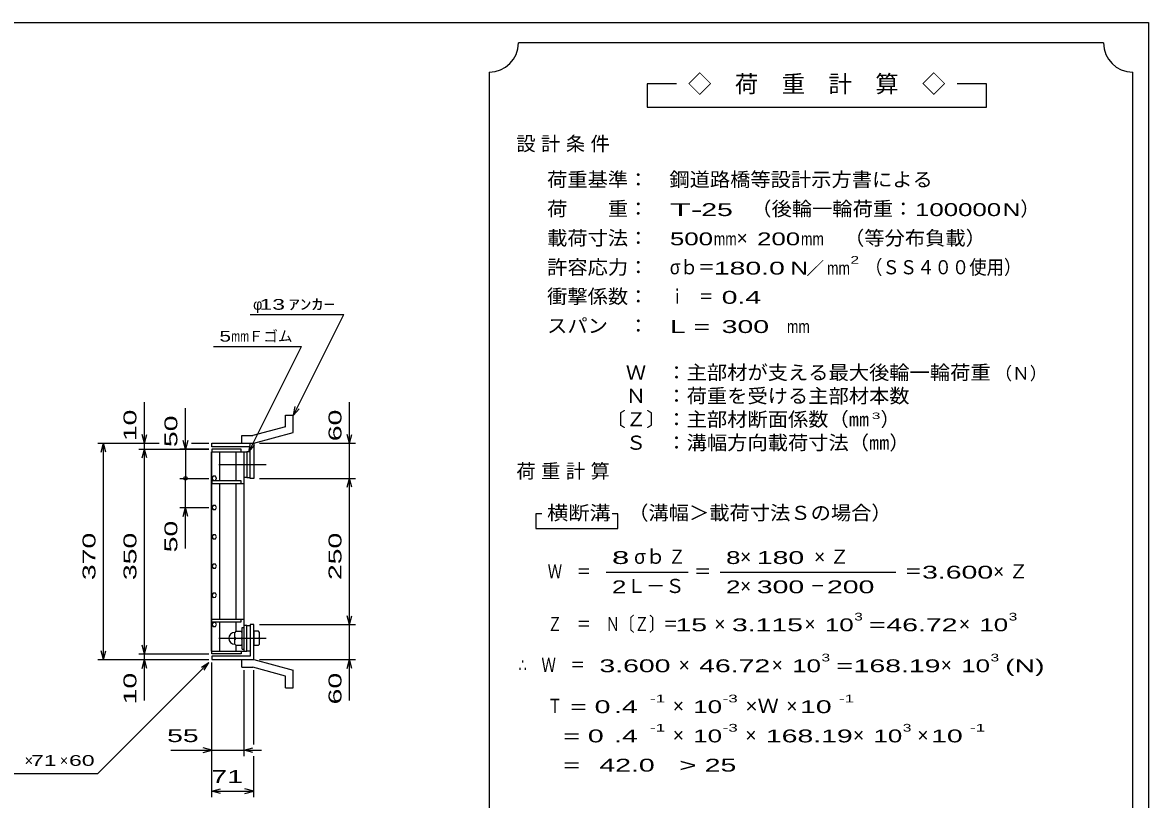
# Model space of a CAD drawing. Units: millimetres, scale not verified. Extents: x -1820 to 1731, y -1282 to 1054.
# Drawn here: x -194 to 1731, y -275 to 1054 of the extents above; entities that cross this region are included whole.
import ezdxf
from ezdxf.enums import TextEntityAlignment as Align

# ---------------------------------------------------------------- set-up
doc = ezdxf.new("R2010")
doc.units = ezdxf.units.MM
doc.header["$LTSCALE"] = 10
doc.linetypes.add('CHAIN', pattern=[18.5, 12, -1.5, 3.5, -1.5])
for name, color, linetype, lineweight in [('0_2', 150, 'Continuous', 25), ('16', 3, 'Continuous', 25), ('19', 6, 'Continuous', 25), ('22', 4, 'Continuous', 25), ('24', 2, 'Continuous', 25)]:
    doc.layers.add(name, color=color, linetype=linetype, lineweight=lineweight)
doc.styles.add('ベクトル', font='')
doc.styles.get('ベクトル').set_extended_font_data('ベクトル')

msp = doc.modelspace()

# ---------------------------------------------------------------- linework, layer by layer
at = {"layer": '0_2'}
for p, q in [((-1729, 1053.5), (1731, 1053.5)), ((1731, 1053.5), (1731, -1146.5))]:
    msp.add_line(p, q, dxfattribs=at)
at = {"layer": '16'}
for p, q in [((129.3, -21.5), (129.3, 319.5)), ((129.3, 319.5), (130, 319.5)), ((180, 324), (130, 324)), ((130, 324), (130, 319.5)), ((130, 319.5), (180, 319.5)), ((130, -21.5), (130, 319.5)), ((130, 319.5), (185, 319.5)), ((143.5, 269.5), (143.5, 319.5)), ((171.5, 269.5), (171.5, 319.5)), ((180, 319.5), (180, 324)), ((185, -21.5), (185, 319.5)), ((185, 319.5), (189.5, 319.5)), ((189.5, 319.5), (189.5, 275.5)), ((195.5, 319.5), (189.5, 319.5)), ((195.5, 275.5), (195.5, 319.5)), ((131.98, 277.45), (130, 273.97)), ((130, 273.97), (132.02, 270.52)), ((130, 269.5), (130, 265)), ((180, 269.5), (130, 269.5)), ((135.98, 277.48), (131.98, 277.45)), ((132.02, 270.52), (136.02, 270.55)), ((138, 274), (135.98, 277.48)), ((136.02, 270.55), (138, 274.03)), ((180, 265), (180, 269.5)), ((189.5, 275.5), (185, 275.5)), ((189.5, 275.5), (195.5, 275.5)), ((130, 265), (185, 265)), ((143.5, 33), (143.5, 265)), ((171.5, 33), (171.5, 265)), ((131.98, 227.45), (130, 223.97)), ((130, 223.97), (132.02, 220.52)), ((135.98, 227.48), (131.98, 227.45)), ((132.02, 220.52), (136.02, 220.55)), ((138, 224), (135.98, 227.48)), ((136.02, 220.55), (138, 224.03)), ((131.98, 177.45), (130, 173.97)), ((130, 173.97), (132.02, 170.52)), ((135.98, 177.48), (131.98, 177.45)), ((138, 174), (135.98, 177.48)), ((136.02, 170.55), (138, 174.03)), ((132.02, 170.52), (136.02, 170.55)), ((131.98, 127.45), (130, 123.97)), ((130, 123.97), (132.02, 120.52)), ((135.98, 127.48), (131.98, 127.45)), ((132.02, 120.52), (136.02, 120.55)), ((138, 124), (135.98, 127.48)), ((136.02, 120.55), (138, 124.03)), ((131.98, 77.45), (130, 73.97)), ((135.98, 77.48), (131.98, 77.45)), ((138, 74), (135.98, 77.48)), ((130, 73.97), (132.02, 70.52)), ((132.02, 70.52), (136.02, 70.55)), ((136.02, 70.55), (138, 74.03)), ((130, 28.5), (130, 33)), ((130, 33), (185, 33)), ((130, 28.5), (180, 28.5)), ((131.98, 27.45), (130, 23.97)), ((130, 23.97), (132.02, 20.52)), ((135.98, 27.48), (131.98, 27.45)), ((132.02, 20.52), (136.02, 20.55)), ((138, 24), (135.98, 27.48)), ((136.02, 20.55), (138, 24.03)), ((143.5, -21.5), (143.5, 28.5)), ((171.5, 13.5), (171.5, 28.5)), ((180, 28.5), (180, 33)), ((189.5, 22.5), (185, 22.5)), ((189.5, -21.5), (189.5, 22.5)), ((189.5, 22.5), (195.5, 22.5)), ((195.5, 22.5), (195.5, -21.5)), ((171, 12.5), (169, 10.5)), ((169, -9.5), (169, 10.5)), ((171, 0.5), (169, 2.5)), ((171, 0.5), (169, -1.5)), ((171, 12.5), (180, 12.5)), ((171, 0.5), (180, 0.5)), ((182, 10.5), (180, 12.5)), ((180, 0.5), (182, 2.5)), ((182, -1.5), (180, 0.5)), ((182, -18), (182, 19)), ((182, 19), (185, 19)), ((185, -18), (185, 19)), ((169, -9.5), (171, -11.5)), ((171, -11.5), (180, -11.5)), ((171.5, -21.5), (171.5, -12.5)), ((180, -11.5), (182, -9.5)), ((182, -18), (185, -18)), ((129.3, -21.5), (130, -21.5)), ((130, -21.5), (180, -21.5)), ((130, -26), (130, -21.5)), ((130, -21.5), (185, -21.5)), ((180, -26), (130, -26)), ((180, -21.5), (180, -26)), ((185, -21.5), (189.5, -21.5)), ((195.5, -21.5), (189.5, -21.5))]:
    msp.add_line(p, q, dxfattribs=at)
at = {"layer": '16', "linetype": 'CHAIN'}
for p, q in [((142, 297.5), (223, 297.5)), ((142, 0.5), (223, 0.5))]:
    msp.add_line(p, q, dxfattribs=at)
at = {"layer": '16'}
msp.add_arc((169, 0.5), 10, 90, 270, dxfattribs=at)
at = {"layer": '19'}
for p, q in [((256.11, 382.12), (269.11, 382.12)), ((256.11, 362.1), (256.11, 382.12)), ((269.11, 352.12), (269.11, 382.12)), ((181.49, 347.01), (199.78, 347.01)), ((181.49, 334.01), (181.49, 347.01)), ((256.11, 362.1), (199.78, 347.01)), ((201.5, 334), (269.11, 352.12)), ((130, 328), (130, 334)), ((130, 334), (201.5, 334)), ((195.5, 328), (130, 328)), ((181.5, 334), (201.5, 334)), ((195.5, 274), (195.5, 328)), ((201.5, 334), (201.5, 274)), ((201.5, 274), (195.5, 274)), ((201.5, 24), (195.5, 24)), ((195.5, 24), (195.5, -30)), ((201.5, -36), (201.5, 24)), ((209.5, 12.5), (201.5, 12.5)), ((201.5, 12.5), (201.5, -11.5)), ((201.5, 0.5), (209.5, 0.5)), ((211.5, 10.5), (209.5, 12.5)), ((211.5, 2.5), (209.5, 0.5)), ((209.5, 0.5), (211.5, -1.5)), ((211.5, -9.5), (211.5, 10.5)), ((201.5, -11.5), (209.5, -11.5)), ((209.5, -11.5), (211.5, -9.5)), ((130, -30), (130, -36)), ((195.5, -30), (130, -30)), ((130, -36), (201.5, -36)), ((181.49, -49.01), (181.49, -36.01)), ((181.5, -36), (201.5, -36)), ((201.5, -36), (269.11, -54.12)), ((181.49, -49.01), (199.78, -49.01)), ((256.11, -64.1), (199.78, -49.01)), ((269.11, -84.12), (269.11, -54.12)), ((256.11, -84.12), (256.11, -64.1)), ((256.11, -84.12), (269.11, -84.12))]:
    msp.add_line(p, q, dxfattribs=at)
at = {"layer": '22'}
for p, q in [((195.5, 554), (355.5, 554)), ((269.5, 382), (355.5, 554)), ((133, 499.5), (283, 499.5)), ((193, 319.5), (283, 499.5)), ((15, 334), (15, 404)), ((85, 324), (85, 394)), ((269.5, 382), (272.5, 396.6)), ((269.5, 382), (279.5, 393)), ((365.5, 334), (365.5, 404)), ((15, 334), (11, 349)), ((15, 334), (19, 349)), ((365.5, 334), (361.5, 349)), ((365.5, 334), (369.5, 349)), ((-65, 334), (40, 334)), ((-59, 319), (-55, 334)), ((-51, 319), (-55, 334)), ((-55, -36), (-55, 334)), ((5, 334), (40, 334)), ((15, 324), (15, 334)), ((85, 324), (81, 339)), ((89, 339), (85, 324)), ((95, 334), (125, 334)), ((95, 334), (125, 334)), ((193, 319.5), (196, 334.1)), ((193, 319.5), (203, 330.5)), ((211.5, 334), (375.5, 334)), ((365.5, 274), (365.5, 334)), ((5, 324), (125, 324)), ((11, 309), (15, 324)), ((19, 309), (15, 324)), ((15, -26), (15, 324)), ((125, 324), (75, 324)), ((85, 324), (85, 274)), ((75, 274), (125, 274)), ((85, 224), (85, 274)), ((211.5, 274), (375.5, 274)), ((361.5, 259), (365.5, 274)), ((369.5, 259), (365.5, 274)), ((365.5, 24), (365.5, 274)), ((75, 224), (125, 224)), ((81, 209), (85, 224)), ((89, 209), (85, 224)), ((85, 154), (85, 224)), ((365.5, 24), (361.5, 39)), ((365.5, 24), (369.5, 39)), ((211.5, 24), (375.5, 24)), ((365.5, -36), (365.5, 24)), ((15, -26), (11, -11)), ((15, -26), (19, -11)), ((-65, -36), (125, -36)), ((-55, -36), (-59, -21)), ((-55, -36), (-51, -21)), ((5, -26), (125, -26)), ((5, -36), (125, -36)), ((11, -51), (15, -36)), ((15, -36), (15, -26)), ((19, -51), (15, -36)), ((15, -106), (15, -36)), ((211.5, -36), (375.5, -36)), ((361.5, -51), (365.5, -36)), ((369.5, -51), (365.5, -36)), ((365.5, -106), (365.5, -36)), ((-65, -231), (125, -41)), ((112, -49), (125, -41)), ((117, -54), (125, -41)), ((130, -201), (130, -41)), ((130, -271), (130, -41)), ((185, -201), (185, -54)), ((201.5, -181), (201.5, -54)), ((60, -191), (130, -191)), ((130, -191), (115, -187)), ((115, -195), (130, -191)), ((130, -191), (185, -191)), ((185, -191), (200, -187)), ((200, -195), (185, -191)), ((185, -191), (215, -191)), ((201.5, -271), (201.5, -201)), ((-265, -231), (-65, -231)), ((130, -261), (145, -257)), ((145, -265), (130, -261)), ((130, -261), (201.5, -261)), ((201.5, -261), (186.5, -257)), ((186.5, -265), (201.5, -261))]:
    msp.add_line(p, q, dxfattribs=at)
msp.add_circle((85, 274), 3, dxfattribs=at)
at = {"layer": '24', "color": 4}
for p, q in [((1654, 1018.5), (654, 1018.5)), ((604, 968.5), (604, -581.5)), ((1704, -581.5), (1704, 968.5)), ((924, 948.5), (874, 948.5)), ((874, 948.5), (874, 908.5)), ((1454, 948.5), (1404, 948.5)), ((1454, 908.5), (1454, 948.5)), ((874, 908.5), (1454, 908.5)), ((694, 213.5), (684, 213.5)), ((684, 213.5), (684, 188.5)), ((824, 213.5), (814, 213.5)), ((824, 188.5), (824, 213.5)), ((684, 188.5), (824, 188.5)), ((804, 113.5), (944, 113.5)), ((999, 113.5), (1299, 113.5))]:
    msp.add_line(p, q, dxfattribs=at)
for centre, start, end in [((604, 1018.5), 270, 0), ((1704, 1018.5), 180, 270)]:
    msp.add_arc(centre, 50, start, end, dxfattribs=at)

# ---------------------------------------------------------------- texts
at = {"layer": '22', "color": 2, "style": 'ベクトル'}
for s, height, width, p in [(' 13 ', 18.33, 1.6, (200.5, 571.5)), ('ｱﾝｶｰ', 18.33, 1.6, (260.5, 571.5)), ('5', 18.33, 1.45, (143, 517)), ('mm', 18.33, 0.75, (163, 517)), (' 55 ', 21.99, 1.65, (40, -166)), (' 71 ', 18.33, 1.6, (-190, -208.5)), (' 60 ', 18.33, 1.6, (-125, -208.5)), (' 71 ', 21.99, 1.65, (115.75, -236))]:
    msp.add_text(s, height=height, dxfattribs=dict(at, width=width)).set_placement(p, align=Align.MIDDLE_LEFT)
for s, p in [('φ', (200.5, 571.5)), ('Ｆゴム', (193, 517)), ('×', (-190, -208.5)), ('×', (-130, -208.5))]:
    msp.add_text(s, height=18.33, dxfattribs=at).set_placement(p, align=Align.MIDDLE_LEFT)
at = {"layer": '22', "color": 2, "style": 'ベクトル', "width": 1.65}
for s, p in [(' 10 ', (-10, 324)), (' 60 ', (340.5, 324)), (' 50 ', (60, 314)), (' 50 ', (60, 134)), (' 370 ', (-80, 86.5)), (' 350 ', (-10, 86.5)), (' 250 ', (340.5, 86.5)), (' 10 ', (-10, -126)), (' 60 ', (340.5, -126))]:
    msp.add_text(s, height=21.99, rotation=90, dxfattribs=at).set_placement(p, align=Align.MIDDLE_LEFT)
at = {"layer": '24', "style": 'ベクトル'}
for s, height, p in [('◇\u3000荷\u3000重\u3000計\u3000算\u3000◇', 29.33, (944, 948.5)), ('）', 24.19, (1512, 735)), ('×', 24.19, (1027, 685)), ('／', 21.99, (1146.5, 633.5)), ('（Ｎ）', 21.99, (1468, 453.5)), ('）', 24.19, (1273, 375)), ('σｂ', 24.19, (852, 140)), ('×', 24.19, (1033, 140)), ('Ｌ－Ｓ', 24.19, (839, 90)), ('×', 24.19, (1033, 90)), ('×', 24.19, (989, 25)), ('×', 24.19, (1143, 25)), ('×', 24.19, (1407, 25)), ('×', 24.19, (928, -45)), ('×', 24.19, (1087, -45)), ('×', 24.19, (1376, -45)), ('×', 24.19, (918, -115)), ('×', 24.19, (1112, -115)), ('×', 24.19, (918, -165)), ('×', 24.19, (1042, -165)), ('×', 24.19, (1226, -165)), ('×', 24.19, (1336, -165))]:
    msp.add_text(s, height=height, dxfattribs=at).set_placement(p, align=Align.MIDDLE_LEFT)
for s, height, width, p in [('荷重基準：\u3000', 24.19, 1.05, (703, 785)), ('鋼道路橋等設計示方書による', 24.19, 1.05, (912, 785)), ('荷\u3000\u3000重：\u3000', 24.19, 1.05, (703, 735)), ('（後輪一輪荷重：', 24.19, 1.05, (1052, 735)), ('T-', 21.99, 2, (913, 733.5)), (' 25 ', 21.99, 1.65, (953, 733.5)), ('100000', 21.99, 1.5, (1332, 733.5)), ('N', 21.99, 1.4, (1482, 733.5)), ('載荷寸法：\u3000', 24.19, 1.05, (703, 685)), ('500', 21.99, 1.5, (913, 683.5)), ('200', 21.99, 1.5, (1062, 683.5)), ('\u3000（等分布負載）', 24.19, 1.05, (1176, 685)), ('mm', 21.99, 0.8, (988, 683.5)), ('mm', 21.99, 0.8, (1137, 683.5)), ('許容応力：\u3000', 24.19, 1.05, (703, 635)), ('σｂ＝', 24.19, 0.9, (913, 635)), ('180.0', 21.99, 1.65, (988, 633.5)), ('N', 21.99, 1.4, (1119, 633.5)), ('mm', 21.99, 0.8, (1181.5, 633.5)), ('2', 13.2, 1.5, (1221.5, 647.5)), ('（ＳＳ４００使用）', 24.19, 0.9, (1246.5, 635)), ('衝撃係数：\u3000', 24.19, 1.05, (703, 585)), ('ｉ\u3000＝', 24.19, 0.75, (913, 585)), (' 0.4', 21.99, 1.65, (988, 583.5)), ('スパン\u3000：\u3000', 24.19, 1.05, (703, 535)), ('L =', 21.99, 1.65, (913, 533.5)), (' 300 ', 21.99, 1.65, (988, 533.5)), ('mm', 21.99, 0.8, (1113, 533.5)), ('\u3000Ｗ\u3000：主部材が支える最大後輪一輪荷重', 24.19, 1.05, (803, 455)), ('\u3000Ｎ\u3000：荷重を受ける主部材本数', 24.19, 1.05, (803, 415)), ('〔Ｚ〕：主部材断面係数（㎜', 24.19, 1.05, (803, 375)), ('3', 11, 1.8, (1258, 381)), ('\u3000Ｓ\u3000：溝幅方向載荷寸法（㎜）', 24.19, 1.05, (803, 335)), ('\u3000（溝幅＞載荷寸法Ｓの場合）', 24.19, 1.05, (807, 215)), ('横断溝', 24.19, 1.1, (703, 215)), ('8', 21.99, 1.8, (814, 138.5)), ('Ｚ', 24.19, 0.9, (910, 140)), ('8', 21.99, 1.5, (1009, 138.5)), (' 180 ', 21.99, 1.65, (1048, 138.5)), ('Ｗ\u3000＝', 24.19, 0.75, (704, 115)), ('＝', 24.19, 0.9, (954, 115)), ('＝', 24.19, 0.9, (1314, 115)), ('3.600', 21.99, 1.65, (1344, 113.5)), ('2', 21.99, 1.5, (814, 88.5)), ('2', 21.99, 1.5, (1009, 88.5)), (' 300 ', 21.99, 1.65, (1048, 88.5)), (' 200 ', 21.99, 1.65, (1168, 88.5)), ('－', 24.19, 0.75, (1153, 90)), ('Ｚ\u3000＝\u3000Ｎ〔Ｚ〕＝', 24.19, 0.75, (704, 25)), ('3', 13.2, 1.5, (1228, 37.5)), ('3', 13.2, 1.5, (1492, 37.5)), (' 15 ', 21.99, 1.65, (909, 23.5)), ('3.115', 21.99, 1.65, (1019, 23.5)), ('10', 21.99, 1.5, (1178, 23.5)), ('=', 21.99, 1.7, (1253, 23.5)), ('46.72', 21.99, 1.65, (1283, 23.5)), ('10', 21.99, 1.5, (1442, 23.5)), ('∴\u3000Ｗ\u3000＝', 24.19, 0.75, (654, -45)), (' 3.600', 21.99, 1.65, (779, -46.5)), ('46.72', 21.99, 1.65, (963, -46.5)), ('10', 21.99, 1.5, (1122, -46.5)), ('3', 13.2, 1.5, (1172, -32.5)), ('168.19', 21.99, 1.65, (1227, -46.5)), ('10', 21.99, 1.5, (1411, -46.5)), ('3', 13.2, 1.5, (1461, -32.5)), ('(N)', 21.99, 1.65, (1486, -46.5)), ('=', 21.99, 1.7, (1197, -46.5)), ('-1', 13.2, 1.65, (879, -102.5)), ('-3', 13.2, 1.65, (1003, -102.5)), ('-1', 13.2, 1.65, (1202, -102.5)), ('Ｔ', 24.19, 0.75, (704, -115)), (' = 0', 21.99, 1.65, (729, -116.5)), (' .4 ', 21.99, 1.65, (804, -116.5)), ('10', 21.99, 1.5, (953, -116.5)), ('×Ｗ', 24.19, 1.1, (1042, -115)), (' 10 ', 21.99, 1.65, (1122, -116.5)), ('-1', 13.2, 1.65, (879, -152.5)), ('-3', 13.2, 1.65, (1003, -152.5)), ('3', 13.2, 1.5, (1311, -152.5)), ('-1', 13.2, 1.65, (1426, -152.5)), ('  = 0', 21.99, 1.65, (704, -166.5)), (' .4 ', 21.99, 1.65, (804, -166.5)), ('10', 21.99, 1.5, (953, -166.5)), ('168.19', 21.99, 1.65, (1077, -166.5)), ('10', 21.99, 1.5, (1261, -166.5)), (' 10 ', 21.99, 1.65, (1346, -166.5)), (' 42.0', 21.99, 1.65, (779, -216.5)), ('>', 21.99, 1.7, (929, -216.5)), (' 25 ', 21.99, 1.65, (959, -216.5)), ('  =', 21.99, 1.65, (704, -216.5))]:
    msp.add_text(s, height=height, dxfattribs=dict(at, width=width)).set_placement(p, align=Align.MIDDLE_LEFT)
at = {"layer": '24', "char_height": 24.19, "attachment_point": 4, "style": 'ベクトル'}
for s, insert in [('\\T1.28;設計条件', (650.5, 845)), ('\\T1.28;荷重計算', (650.5, 285)), ('\\T1.42;×Ｚ', (1159.5, 140)), ('\\T1.42;×Ｚ', (1465.5, 115))]:
    msp.add_mtext(s, dxfattribs=dict(at, insert=insert))

doc.saveas('drawing.dxf')
